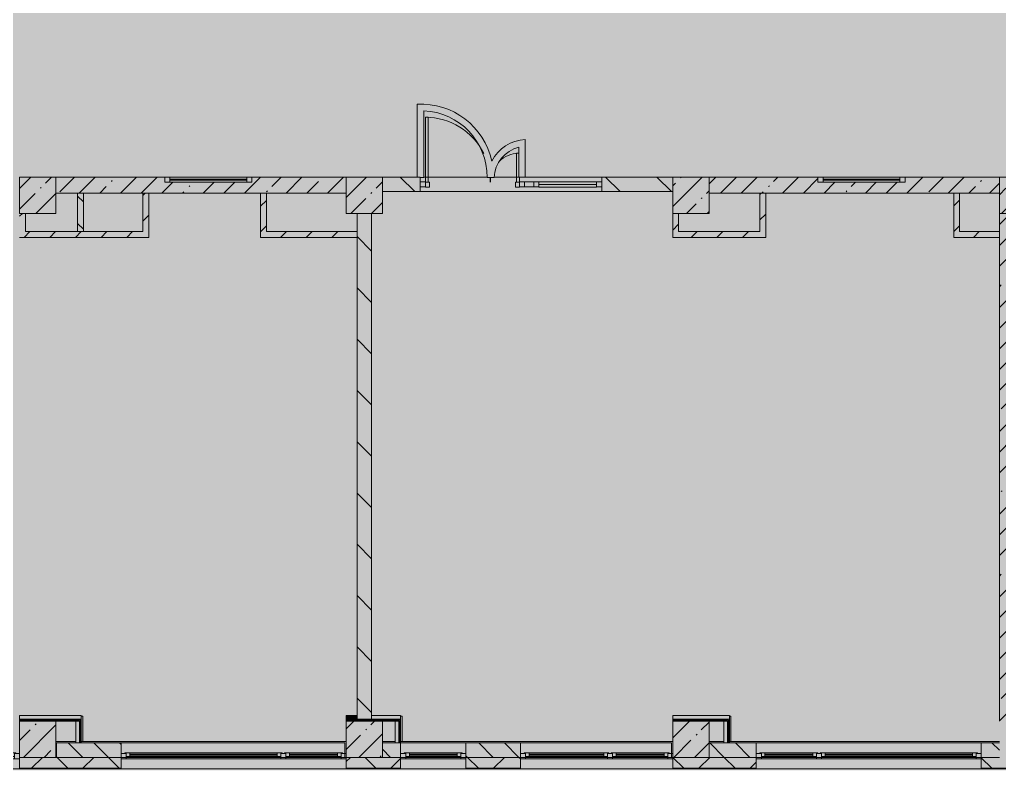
# Model space of a CAD drawing. Header units: millimetres. Extents: x 315 to 209858, y -8553 to 29000.
# Drawn here: x 126895 to 140395, y -280 to 10073 of the extents above; entities that cross this region are included whole.
import ezdxf

# ---------------------------------------------------------------- set-up
doc = ezdxf.new("R2010")
doc.units = ezdxf.units.MM
doc.layers.add('A-DETL-GENF-4', color=7, linetype='Continuous', lineweight=9, true_color=0xc0c0c0, transparency=0.4)
for name, color, linetype, lineweight, true_color in [('A-DETL-GENF-7', 7, 'Continuous', 5, 0xb7b7b7), ('A-DOOR-3', 7, 'Continuous', 5, 0xe2e2e2), ('A-DOOR-4', 7, 'Continuous', 5, 0xb7b7b7), ('A-FLOR-3', 7, 'Continuous', 5, 0xb7b7b7), ('A-GLAZ-3', 7, 'Continuous', 5, 0x737373), ('A-GLAZ-CURT-3', 7, 'Continuous', 5, 0x737373), ('A-GLAZ-CWMG-4', 7, 'Continuous', 5, 0x737373), ('A-WALL-3', 7, 'Continuous', 9, 0x737373), ('A-WALL-4', 7, 'Continuous', 5, 0x737373), ('I-WALL-3', 7, 'Continuous', 5, 0xe7e7e7), ('I-WALL-4', 7, 'Continuous', 9, 0xe7e7e7), ('I-WALL-6', 7, 'Continuous', 5, 0x737373), ('I-WALL-7', 7, 'Continuous', 5, 0x787878), ('S-COLS-3', 7, 'Continuous', 5, 0x737373)]:
    doc.layers.add(name, color=color, linetype=linetype, lineweight=lineweight, true_color=true_color)
for name, color, linetype, lineweight in [('A-WALL-2', 7, 'Continuous', 5), ('I-WALL-5', 7, 'Continuous', 5), ('S-COLS-2', 7, 'Continuous', 5)]:
    doc.layers.add(name, color=color, linetype=linetype, lineweight=lineweight)
pattern_1 = [(45, (74985, 0), (-176.7767, 176.7767), [])]
pattern_2 = [(45, (74985, 0), (-285.1231, 285.1231), []), (45, (75270.13, 0), (-285.1231, 285.1231), [504.031, -100.806, 16.764, -84.042])]
pattern_3 = [(135, (74985, 0), (-353.5534, -353.5534), [])]
pattern_4 = [(135, (74985, 0), (-176.7767, -176.7767), [])]
pattern_5 = [(45, (74985, 0), (-530.33, 530.33), []), (135, (74985, 0), (-530.33, -530.33), [])]

# ---------------------------------------------------------------- blocks, each defined once
blk = doc.blocks.new('BSC_Колонна _Прямоугольная - 500х500-V88-2_3_2_птичка')
at = {"layer": 'S-COLS-2'}
h = blk.add_hatch(dxfattribs=at)
h.set_pattern_fill('FP_90', color=256, style=0, pattern_type=2)
h.set_pattern_definition([(45, (-52160, -7650), (-285.123, 285.123), []), (45, (-51874.88, -7650), (-285.123, 285.123), [504.031, -100.806, 16.764, -84.042])])
h.paths.add_polyline_path([(-250, -250), (250, -250), (250, 250), (-250, 250)])
at = {"layer": 'S-COLS-3'}
for p, q in [((250, 250), (-250, 250)), ((-250, 250), (-250, -250)), ((250, -250), (250, 250)), ((-250, -250), (250, -250))]:
    blk.add_line(p, q, dxfattribs=at)
blk = doc.blocks.new('BSC_Колонна _Прямоугольная - 500х500-V89-2_3_2_птичка')
at = {"layer": 'S-COLS-2'}
h = blk.add_hatch(dxfattribs=at)
h.set_pattern_fill('FP_91', color=256, style=0, pattern_type=2)
h.set_pattern_definition([(45, (-61160, -7650), (-285.1231, 285.1231), []), (45, (-60874.88, -7650), (-285.123, 285.123), [504.031, -100.806, 16.764, -84.042])])
h.paths.add_polyline_path([(-250, -250), (250, -250), (250, 250), (-250, 250)])
at = {"layer": 'S-COLS-3'}
for p, q in [((250, 250), (-250, 250)), ((-250, 250), (-250, -250)), ((250, -250), (250, 250)), ((-250, -250), (250, -250))]:
    blk.add_line(p, q, dxfattribs=at)
blk = doc.blocks.new('BSC_Колонна _Прямоугольная - 500х500-V95-2_3_2_птичка')
at = {"layer": 'S-COLS-2'}
h = blk.add_hatch(dxfattribs=at)
h.set_pattern_fill('FP_97', color=256, style=0, pattern_type=2)
h.set_pattern_definition([(45, (-52160, -150), (-285.123, 285.123), []), (45, (-51874.88, -150), (-285.123, 285.123), [504.031, -100.806, 16.764, -84.042])])
h.paths.add_polyline_path([(-250, -250), (250, -250), (250, 250), (-250, 250), (-250, 168)])
at = {"layer": 'S-COLS-3'}
for p, q in [((250, 250), (-250, 250)), ((-250, 250), (-250, -250)), ((250, -250), (250, 250)), ((-250, -250), (250, -250))]:
    blk.add_line(p, q, dxfattribs=at)
blk = doc.blocks.new('BSC_Колонна _Прямоугольная - 500х500-V96-2_3_2_птичка')
at = {"layer": 'S-COLS-2'}
h = blk.add_hatch(dxfattribs=at)
h.set_pattern_fill('FP_98', color=256, style=0, pattern_type=2)
h.set_pattern_definition([(45, (-61160, -150), (-285.123, 285.123), []), (45, (-60874.88, -150), (-285.123, 285.123), [504.031, -100.806, 16.764, -84.042])])
h.paths.add_polyline_path([(-250, -250), (250, -250), (250, 250), (-250, 250)])
at = {"layer": 'S-COLS-3'}
for p, q in [((250, 250), (-250, 250)), ((-250, 250), (-250, -250)), ((250, -250), (250, 250)), ((-250, -250), (250, -250))]:
    blk.add_line(p, q, dxfattribs=at)
blk = doc.blocks.new('BSC_Колонна _Прямоугольная - 500х500-V100-2_3_2_птичка')
at = {"layer": 'S-COLS-2'}
h = blk.add_hatch(dxfattribs=at)
h.set_pattern_fill('FP_102', color=256, style=0, pattern_type=2)
h.set_pattern_definition([(45, (-65660, -7650), (-285.1231, 285.1231), []), (45, (-65374.88, -7650), (-285.1231, 285.1231), [504.031, -100.806, 16.764, -84.042])])
h.paths.add_polyline_path([(-250, -250), (250, -250), (250, 250), (-250, 250)])
at = {"layer": 'S-COLS-3'}
for p, q in [((250, 250), (-250, 250)), ((-250, 250), (-250, -250)), ((250, -250), (250, 250)), ((-250, -250), (250, -250))]:
    blk.add_line(p, q, dxfattribs=at)
blk = doc.blocks.new('BSC_Колонна _Прямоугольная - 500х500-V118-2_3_2_птичка')
at = {"layer": 'S-COLS-2'}
h = blk.add_hatch(dxfattribs=at)
h.set_pattern_fill('FP_127', color=256, style=0, pattern_type=2)
h.set_pattern_definition([(45, (-56660, -150), (-285.123, 285.123), []), (45, (-56374.88, -150), (-285.123, 285.123), [504.031, -100.806, 16.764, -84.042])])
h.paths.add_polyline_path([(-250, -250), (250, -250), (250, 250), (-250, 250), (-250, 168)])
at = {"layer": 'S-COLS-3'}
for p, q in [((250, 250), (-250, 250)), ((-250, 250), (-250, -250)), ((250, -250), (250, 250)), ((-250, -250), (250, -250))]:
    blk.add_line(p, q, dxfattribs=at)
blk = doc.blocks.new('BSC_Колонна _Прямоугольная - 500х500-V119-2_3_2_птичка')
at = {"layer": 'S-COLS-2'}
h = blk.add_hatch(dxfattribs=at)
h.set_pattern_fill('FP_128', color=256, style=0, pattern_type=2)
h.set_pattern_definition([(45, (-56660, -7650), (-285.123, 285.123), []), (45, (-56374.88, -7650), (-285.123, 285.123), [504.031, -100.806, 16.764, -84.042])])
h.paths.add_polyline_path([(-250, -250), (250, -250), (250, 250), (-250, 250)])
at = {"layer": 'S-COLS-3'}
for p, q in [((250, 250), (-250, 250)), ((-250, 250), (-250, -250)), ((250, -250), (250, 250)), ((-250, -250), (250, -250))]:
    blk.add_line(p, q, dxfattribs=at)
blk = doc.blocks.new('120_Окно_СКБ_2Ст - 120_Окно_СКБ_2Ст 3100х2500 _мал_створка слева_-22446080-2_3_2_птичка')
at = {"layer": 'A-GLAZ-3'}
for p, q in [((-1550, -127), (-1550, -57)), ((-1550, -57), (-1480, -57)), ((1550, -57), (-1550, -57)), ((-1480, -127), (-1550, -127)), ((-1550, -127), (-1500, -127)), ((-1480, -127), (-1500, -127)), ((-1500, -127), (-1500, -137)), ((-1480, -57), (-1480, -127)), ((650, -87), (-1480, -87)), ((-1480, -87), (-1480, -127)), ((-1430, -137), (-1430, -87)), ((-1430, -107), (600, -107)), ((600, -117), (-1430, -117)), ((600, -137), (600, -87)), ((650, -127), (650, -57)), ((650, -57), (720, -57)), ((650, -127), (650, -87)), ((720, -127), (650, -127)), ((670, -127), (650, -127)), ((670, -127), (700, -127)), ((670, -137), (670, -127)), ((720, -127), (700, -127)), ((700, -127), (700, -137)), ((720, -57), (720, -127)), ((1480, -87), (720, -87)), ((720, -87), (720, -127)), ((770, -137), (770, -87)), ((770, -107), (1430, -107)), ((1430, -117), (770, -117)), ((1430, -137), (1430, -87)), ((1480, -127), (1480, -57)), ((1480, -57), (1550, -57)), ((1480, -127), (1480, -87)), ((1550, -127), (1480, -127)), ((1500, -127), (1480, -127)), ((1500, -127), (1550, -127)), ((1500, -137), (1500, -127)), ((1550, -57), (1550, -127)), ((-1500, -137), (670, -137)), ((670, -137), (-1500, -137)), ((700, -137), (1500, -137)), ((1500, -137), (700, -137))]:
    blk.add_line(p, q, dxfattribs=at)
blk = doc.blocks.new('120_Окно_СКБ_1Ст - 120_Окно_СКБ_1Ст 900х2500_h_-20664874-2_3_2_птичка')
at = {"layer": 'A-GLAZ-3'}
for p, q in [((-450, -127), (-450, -57)), ((-450, -57), (-380, -57)), ((450, -57), (-450, -57)), ((-380, -127), (-450, -127)), ((-450, -127), (-400, -127)), ((-380, -127), (-400, -127)), ((-400, -127), (-400, -137)), ((-380, -57), (-380, -127)), ((380, -87), (-380, -87)), ((-380, -87), (-380, -127)), ((-330, -137), (-330, -87)), ((-330, -107), (330, -107)), ((330, -117), (-330, -117)), ((330, -137), (330, -87)), ((380, -127), (380, -57)), ((380, -57), (450, -57)), ((380, -127), (380, -87)), ((450, -127), (380, -127)), ((400, -127), (380, -127)), ((400, -127), (450, -127)), ((400, -137), (400, -127)), ((450, -57), (450, -127)), ((-400, -137), (400, -137)), ((400, -137), (-400, -137))]:
    blk.add_line(p, q, dxfattribs=at)
blk = doc.blocks.new('120_Окно_СКБ_2Ст - 120_Окно_СКБ_2Ст 2100х2500 _мал створка СЛЕВА_-22446485-2_3_2_птичка')
at = {"layer": 'A-GLAZ-3'}
for p, q in [((-1050, -127), (-1050, -57)), ((-1050, -57), (-980, -57)), ((1050, -57), (-1050, -57)), ((-980, -127), (-1050, -127)), ((-1050, -127), (-1000, -127)), ((-980, -127), (-1000, -127)), ((-1000, -127), (-1000, -137)), ((-980, -57), (-980, -127)), ((-220, -87), (-980, -87)), ((-980, -87), (-980, -127)), ((-930, -137), (-930, -87)), ((-930, -107), (-270, -107)), ((-270, -117), (-930, -117)), ((-270, -137), (-270, -87)), ((-220, -127), (-220, -57)), ((-220, -57), (-150, -57)), ((-220, -127), (-220, -87)), ((-150, -127), (-220, -127)), ((-200, -127), (-220, -127)), ((-200, -127), (-170, -127)), ((-200, -137), (-200, -127)), ((-150, -127), (-170, -127)), ((-170, -127), (-170, -137)), ((-150, -57), (-150, -127)), ((980, -87), (-150, -87)), ((-150, -87), (-150, -127)), ((-100, -137), (-100, -87)), ((-100, -107), (930, -107)), ((930, -117), (-100, -117)), ((930, -137), (930, -87)), ((980, -127), (980, -57)), ((980, -57), (1050, -57)), ((980, -127), (980, -87)), ((1050, -127), (980, -127)), ((1000, -127), (980, -127)), ((1000, -127), (1050, -127)), ((1000, -137), (1000, -127)), ((1050, -57), (1050, -127)), ((-1000, -137), (-200, -137)), ((-200, -137), (-1000, -137)), ((-170, -137), (1000, -137)), ((1000, -137), (-170, -137))]:
    blk.add_line(p, q, dxfattribs=at)
blk = doc.blocks.new('120_Окно_СКБ_2Ст - 120_Окно_СКБ_2Ст 3100х2500 _мал_ створка слева-2_-V127-2_3_2_птичка')
at = {"layer": 'A-GLAZ-3'}
for p, q in [((-1550, -127), (-1550, -57)), ((-1550, -57), (-1480, -57)), ((1550, -57), (-1550, -57)), ((-1480, -127), (-1550, -127)), ((-1550, -127), (-1500, -127)), ((-1480, -127), (-1500, -127)), ((-1500, -127), (-1500, -137)), ((-1480, -57), (-1480, -127)), ((-720, -87), (-1480, -87)), ((-1480, -87), (-1480, -127)), ((-1430, -137), (-1430, -87)), ((-1430, -107), (-770, -107)), ((-770, -117), (-1430, -117)), ((-770, -137), (-770, -87)), ((-720, -127), (-720, -57)), ((-720, -57), (-650, -57)), ((-720, -127), (-720, -87)), ((-650, -127), (-720, -127)), ((-700, -127), (-720, -127)), ((-700, -127), (-670, -127)), ((-700, -137), (-700, -127)), ((-650, -127), (-670, -127)), ((-670, -127), (-670, -137)), ((-650, -57), (-650, -127)), ((1480, -87), (-650, -87)), ((-650, -87), (-650, -127)), ((-600, -137), (-600, -87)), ((-600, -107), (1430, -107)), ((1430, -117), (-600, -117)), ((1430, -137), (1430, -87)), ((1480, -127), (1480, -57)), ((1480, -57), (1550, -57)), ((1480, -127), (1480, -87)), ((1550, -127), (1480, -127)), ((1500, -127), (1480, -127)), ((1500, -127), (1550, -127)), ((1500, -137), (1500, -127)), ((1550, -57), (1550, -127)), ((-1500, -137), (-700, -137)), ((-700, -137), (-1500, -137)), ((-670, -137), (1500, -137)), ((1500, -137), (-670, -137))]:
    blk.add_line(p, q, dxfattribs=at)
blk = doc.blocks.new('120_Окно_СКБ_2Ст - 120_Окно_СКБ_2Ст 3100х2500 _мал_ створка слева-2_-V128-2_3_2_птичка')
at = {"layer": 'A-GLAZ-3'}
for p, q in [((-1550, -127), (-1550, -57)), ((-1550, -57), (-1480, -57)), ((1550, -57), (-1550, -57)), ((-1480, -127), (-1550, -127)), ((-1550, -127), (-1500, -127)), ((-1480, -127), (-1500, -127)), ((-1500, -127), (-1500, -137)), ((-1480, -57), (-1480, -127)), ((-720, -87), (-1480, -87)), ((-1480, -87), (-1480, -127)), ((-1430, -137), (-1430, -87)), ((-1430, -107), (-770, -107)), ((-770, -117), (-1430, -117)), ((-770, -137), (-770, -87)), ((-720, -127), (-720, -57)), ((-720, -57), (-650, -57)), ((-720, -127), (-720, -87)), ((-650, -127), (-720, -127)), ((-700, -127), (-720, -127)), ((-700, -127), (-670, -127)), ((-700, -137), (-700, -127)), ((-650, -127), (-670, -127)), ((-670, -127), (-670, -137)), ((-650, -57), (-650, -127)), ((1480, -87), (-650, -87)), ((-650, -87), (-650, -127)), ((-600, -137), (-600, -87)), ((-600, -107), (1430, -107)), ((1430, -117), (-600, -117)), ((1430, -137), (1430, -87)), ((1480, -127), (1480, -57)), ((1480, -57), (1550, -57)), ((1480, -127), (1480, -87)), ((1550, -127), (1480, -127)), ((1500, -127), (1480, -127)), ((1500, -127), (1550, -127)), ((1500, -137), (1500, -127)), ((1550, -57), (1550, -127)), ((-1500, -137), (-700, -137)), ((-700, -137), (-1500, -137)), ((-670, -137), (1500, -137)), ((1500, -137), (-670, -137))]:
    blk.add_line(p, q, dxfattribs=at)
blk = doc.blocks.new('120_Окно_СКБ_1Ст - 120_Окно_СКБ_1Ст 400х1200 EI30-24228621-2_3_2_птичка')
at = {"layer": 'A-GLAZ-3'}
for p, q in [((-600, 40), (-600, 110)), ((-600, 110), (-530, 110)), ((600, 110), (-600, 110)), ((-530, 40), (-600, 40)), ((-600, 40), (600, 40)), ((-530, 110), (-530, 40)), ((530, 80), (-530, 80)), ((530, 70), (-530, 70)), ((530, 40), (530, 110)), ((530, 110), (600, 110)), ((600, 40), (530, 40)), ((600, 110), (600, 40))]:
    blk.add_line(p, q, dxfattribs=at)
blk = doc.blocks.new('Прямоугольный импост - 50 x 70 мм-V240-2_3_2_птичка')
at = {"layer": 'A-GLAZ-CWMG-4'}
for p, q in [((-70, 35), (0, 35)), ((-70, -35), (-70, 35)), ((0, 35), (0, -35)), ((0, -35), (-70, -35))]:
    blk.add_line(p, q, dxfattribs=at)
blk = doc.blocks.new('Дверь_Витражная_остекление_ - ДВН_ДАО_Главный вход_1200 в свету-V250-2_3_2_птичка')
at = {"layer": 'A-DOOR-3'}
for points in [[(-647, 30), (-607, 35), (-607, 925), (-647, 925), (-647, 35)], [(647, 30), (647, 100), (639, 100), (639, 430), (607, 430), (607, 30), (639, 30)]]:
    blk.add_hatch(color=256, dxfattribs=at).paths.add_polyline_path(points)
at = {"layer": 'A-DETL-GENF-7'}
for p, q in [((-607, 925), (-647, 925)), ((-647, 925), (-647, 35)), ((-607, 30), (-607, 925)), ((639, 430), (607, 430)), ((607, 430), (607, 30)), ((-647, 30), (-607, 30)), ((-592, 30), (-647, 30)), ((-592, -40), (-592, 30)), ((592, -40), (592, 30)), ((592, 30), (647, 30)), ((607, 30), (647, 30)), ((647, 35), (647, 100)), ((-647, -40), (-592, -40)), ((647, -40), (592, -40))]:
    blk.add_line(p, q, dxfattribs=at)
at = {"layer": 'A-DOOR-4'}
for p, q in [((-647, 925), (-647, 35)), ((647, 100), (647, 35))]:
    blk.add_line(p, q, dxfattribs=at)
for centre, radius, start, end in [((-647, 30), 895, 26.2405, 90), ((647, 30), 400, 91.3229, 133.9937), ((-647, 30), 895, 360, 4.3606), ((647, 30), 400, 170.1518, 180)]:
    blk.add_arc(centre, radius, start, end, dxfattribs=at)
blk = doc.blocks.new('Системная панель - Стемалит - 40мм-V242-2_3_2_птичка')
at = {"layer": 'A-GLAZ-CURT-3'}
for p, q in [((65, 35), (-65, 35)), ((-65, 35), (-65, -35)), ((65, -35), (65, 35)), ((-65, -35), (65, -35))]:
    blk.add_line(p, q, dxfattribs=at)
blk = doc.blocks.new('Прямоугольный импост - 50 x 70 мм-V243-2_3_2_птичка')
at = {"layer": 'A-GLAZ-CWMG-4'}
for p, q in [((-35, 35), (35, 35)), ((-35, -35), (-35, 35)), ((35, 35), (35, -35)), ((35, -35), (-35, -35))]:
    blk.add_line(p, q, dxfattribs=at)
blk = doc.blocks.new('Прямоугольный импост - 50 x 70 мм-V244-2_3_2_птичка')
at = {"layer": 'A-GLAZ-CWMG-4'}
for p, q in [((0, 35), (-70, 35)), ((-70, 35), (-70, -35)), ((0, -35), (0, 35)), ((-70, -35), (0, -35))]:
    blk.add_line(p, q, dxfattribs=at)
blk = doc.blocks.new('Системная панель - Стекло - 40мм-V251-2_3_2_птичка')
at = {"layer": 'A-GLAZ-CURT-3'}
for p, q in [((397.5, 0), (-397.5, 0)), ((-397.5, 0), (-397.5, -40)), ((397.5, -40), (397.5, 0)), ((-397.5, -40), (397.5, -40))]:
    blk.add_line(p, q, dxfattribs=at)
blk = doc.blocks.new('Прямоугольный импост - 50 x 70 мм-V246-2_3_2_птичка')
at = {"layer": 'A-GLAZ-CWMG-4'}
for p, q in [((-35, 35), (35, 35)), ((-35, -35), (-35, 35)), ((35, 35), (35, -35)), ((35, -35), (-35, -35))]:
    blk.add_line(p, q, dxfattribs=at)
blk = doc.blocks.new('Прямоугольный импост - 50 x 70 мм-V247-2_3_2_птичка')
at = {"layer": 'A-GLAZ-CWMG-4'}
blk.add_line((41991, 7835), (41196, 7835), dxfattribs=at)

msp = doc.modelspace()

# ---------------------------------------------------------------- hatches: boundary and pattern name
at = {"layer": 'A-DETL-GENF-4'}
msp.add_hatch(color=256, dxfattribs=at).paths.add_polyline_path([(150845, -280), (150845, 3300), (159845, 3300), (159845, 27350), (116895, 27350), (116895, 23778), (113745, 23778), (113745, -280), (149949.6, -280)])
at = {"layer": 'A-WALL-2'}
h = msp.add_hatch(dxfattribs=at)
h.set_pattern_fill('FP_115', color=256, style=0, pattern_type=2)
h.set_pattern_definition(pattern_4)
h.paths.add_polyline_path([(127405, -100), (128295, -100), (128295, 100), (127405, 100)])
h = msp.add_hatch(dxfattribs=at)
h.set_pattern_fill('FP_115', color=256, style=0, pattern_type=2)
h.set_pattern_definition(pattern_4)
h.paths.add_polyline_path([(131895, -100), (132145, -100), (132145, 100), (131895, 100)])
h.paths.add_polyline_path([(133294.7, -100), (133795, -100), (133795, 100), (133045, 100), (133045, -100)])
h = msp.add_hatch(dxfattribs=at)
h.set_pattern_fill('FP_115', color=256, style=0, pattern_type=2)
h.set_pattern_definition(pattern_4)
h.paths.add_polyline_path([(140395, -100), (140395, 100), (140145, 100), (140145, -100)])
h.paths.add_polyline_path([(136417.5, -100), (137045, -100), (137045, 100), (136395, 100), (136395, -100)])
h = msp.add_hatch(dxfattribs=at)
h.set_pattern_fill('FP_105', color=256, style=0, pattern_type=2)
h.set_pattern_definition([(45, (74985, 0), (-353.5534, 353.5534), []), (135, (74985, 0), (-353.5534, -353.5534), [])])
h.paths.add_polyline_path([(145645, -250), (145645, -100), (142045, -100), (142045, -250), (143704, -250)])
h.paths.add_polyline_path([(150685, -250), (150685, -100), (146545, -100), (146545, -250), (150470.1, -250)])
h.paths.add_polyline_path([(132145, -250), (132145, -100), (131395, -100), (131395, -250), (131895, -250)])
h.paths.add_polyline_path([(133795, -250), (133795, -100), (133045, -100), (133045, -250), (133294.7, -250)])
h.paths.add_polyline_path([(135895, -250), (137045, -250), (137045, -100), (135895, -100)])
h.paths.add_polyline_path([(140145, -250), (141145, -250), (141145, -100), (140145, -100)])
h.paths.add_polyline_path([(123795, -250), (123795, -100), (122395, -100), (122395, -250), (122885.3, -250)])
h.paths.add_polyline_path([(126895, -250), (128295, -250), (128295, -100), (126895, -100)])
h.paths.add_polyline_path([(117680.6, -250), (119021.3, -250), (119021.3, -100), (117645, -100), (117645, -250)])
h.paths.add_polyline_path([(119921.3, -250), (120295, -250), (120295, -100), (119921.3, -100)])
h.paths.add_polyline_path([(113748.9, -250), (114545, -250), (114545, -100), (113745, -100), (113745, -250)])
at = {"layer": 'I-WALL-3'}
for points in [[(131545, 425), (131545, 475), (131395, 475), (131395, 425)], [(127720, 100), (127720, 400), (127670, 400), (127670, 100)]]:
    msp.add_hatch(color=256, dxfattribs=at).paths.add_polyline_path(points)
at = {"layer": 'I-WALL-4'}
for points in [[(127745, 425), (127745, 475), (126895, 475), (126895, 425), (127049, 425)], [(132132.5, 425), (132145, 425), (132145, 475), (131745, 475), (131745, 425), (132070, 425)], [(136675, 425), (136675, 475), (135895, 475), (135895, 425), (136417.5, 425)], [(132120, 100), (132120, 400), (132070, 400), (132070, 100)], [(136650, 100), (136650, 400), (136600, 400), (136600, 100)]]:
    msp.add_hatch(color=256, dxfattribs=at).paths.add_polyline_path(points)
at = {"layer": 'I-WALL-5'}
h = msp.add_hatch(dxfattribs=at)
h.set_pattern_fill('FP_113', color=256, style=0, pattern_type=2)
h.set_pattern_definition(pattern_2)
h.paths.add_polyline_path([(129130.9, 7680), (131395, 7680), (131395, 7900), (130095, 7900), (130095, 7830), (128895, 7830), (128895, 7900), (127395, 7900), (127395, 7680), (128675, 7680)])
h = msp.add_hatch(dxfattribs=at)
h.set_pattern_fill('FP_116', color=256, style=0, pattern_type=2)
h.set_pattern_definition(pattern_3)
h.paths.add_polyline_path([(135895, 7700), (135895, 7900), (134916, 7900), (134916, 7700), (135376.5, 7700)])
h.paths.add_polyline_path([(131895, 7700), (132416, 7700), (132416, 7900), (131895, 7900)])
h = msp.add_hatch(dxfattribs=at)
h.set_pattern_fill('FP_113', color=256, style=0, pattern_type=2)
h.set_pattern_definition(pattern_2)
h.paths.add_polyline_path([(140395, 7680), (140395, 7900), (139095, 7900), (139095, 7830), (137895, 7830), (137895, 7900), (136395, 7900), (136395, 7680), (139845, 7680)])
h = msp.add_hatch(dxfattribs=at)
h.set_pattern_fill('FP_117', color=256, style=0, pattern_type=2)
h.set_pattern_definition(pattern_1)
h.paths.add_polyline_path([(128675, 7070), (128675, 7680), (128595, 7680), (128595, 7070)])
h = msp.add_hatch(dxfattribs=at)
h.set_pattern_fill('FP_117', color=256, style=0, pattern_type=2)
h.set_pattern_definition(pattern_1)
h.paths.add_polyline_path([(130295, 7070), (130295, 7680), (130215, 7680), (130215, 7070)])
h = msp.add_hatch(dxfattribs=at)
h.set_pattern_fill('FP_117', color=256, style=0, pattern_type=2)
h.set_pattern_definition(pattern_1)
h.paths.add_polyline_path([(137175, 7150), (137175, 7680), (137095, 7680), (137095, 7150)])
h = msp.add_hatch(dxfattribs=at)
h.set_pattern_fill('FP_117', color=256, style=0, pattern_type=2)
h.set_pattern_definition(pattern_1)
h.paths.add_polyline_path([(139845, 7070), (139845, 7680), (139765, 7680), (139765, 7070)])
h = msp.add_hatch(dxfattribs=at)
h.set_pattern_fill('FP_117', color=256, style=0, pattern_type=2)
h.set_pattern_definition(pattern_1)
h.paths.add_polyline_path([(126975, 7150), (126975, 7400), (126895, 7400), (126895, 7150)])
h = msp.add_hatch(dxfattribs=at)
h.set_pattern_fill('FP_116', color=256, style=0, pattern_type=2)
h.set_pattern_definition(pattern_3)
h.paths.add_polyline_path([(131545, 425), (131745, 425), (131745, 7400), (131545, 7400), (131545, 475)])
h = msp.add_hatch(dxfattribs=at)
h.set_pattern_fill('FP_117', color=256, style=0, pattern_type=2)
h.set_pattern_definition(pattern_1)
h.paths.add_polyline_path([(135975, 7150), (135975, 7400), (135895, 7400), (135895, 7150)])
h = msp.add_hatch(dxfattribs=at)
h.set_pattern_fill('FP_113', color=256, style=0, pattern_type=2)
h.set_pattern_definition(pattern_2)
h.paths.add_polyline_path([(140615, 400), (140615, 7400), (140395, 7400), (140395, 400), (140605.5, 400)])
h = msp.add_hatch(dxfattribs=at)
h.set_pattern_fill('FP_117', color=256, style=0, pattern_type=2)
h.set_pattern_definition(pattern_1)
h.paths.add_polyline_path([(127049, 7070), (128595, 7070), (128595, 7150), (126895, 7150), (126895, 7070)])
h = msp.add_hatch(dxfattribs=at)
h.set_pattern_fill('FP_117', color=256, style=0, pattern_type=2)
h.set_pattern_definition(pattern_1)
h.paths.add_polyline_path([(131243.5, 7070), (131243.5, 7150), (130295, 7150), (130295, 7070), (131212.8, 7070)])
h = msp.add_hatch(dxfattribs=at)
h.set_pattern_fill('FP_117', color=256, style=0, pattern_type=2)
h.set_pattern_definition(pattern_1)
h.paths.add_polyline_path([(131545, 7070), (131545, 7150), (131243.5, 7150), (131243.5, 7070)])
h = msp.add_hatch(dxfattribs=at)
h.set_pattern_fill('FP_117', color=256, style=0, pattern_type=2)
h.set_pattern_definition(pattern_1)
h.paths.add_polyline_path([(135895, 7070), (137175, 7070), (137175, 7150), (135895, 7150)])
h = msp.add_hatch(dxfattribs=at)
h.set_pattern_fill('FP_117', color=256, style=0, pattern_type=2)
h.set_pattern_definition(pattern_1)
h.paths.add_polyline_path([(140395, 7070), (140395, 7150), (139845, 7150), (139845, 7070)])
h = msp.add_hatch(dxfattribs=at)
h.set_pattern_fill('FP_205', color=256, style=0, pattern_type=2)
h.set_pattern_definition(pattern_5)
h.paths.add_polyline_path([(127732.5, 412.5), (127745, 412.5), (127745, 425), (126895, 425), (126895, 412.5), (127049, 412.5)])
h = msp.add_hatch(dxfattribs=at)
h.set_pattern_fill('FP_205', color=256, style=0, pattern_type=2)
h.set_pattern_definition(pattern_5)
h.paths.add_polyline_path([(127732.5, 400), (127732.5, 412.5), (126895, 412.5), (126895, 400), (127720, 400)])
h = msp.add_hatch(dxfattribs=at)
h.set_pattern_fill('FP_205', color=256, style=0, pattern_type=2)
h.set_pattern_definition(pattern_5)
h.paths.add_polyline_path([(127732.5, 100), (127745, 100), (127745, 412.5), (127732.5, 412.5), (127732.5, 400)])
h = msp.add_hatch(dxfattribs=at)
h.set_pattern_fill('FP_205', color=256, style=0, pattern_type=2)
h.set_pattern_definition(pattern_5)
h.paths.add_polyline_path([(131395, 412.5), (131745, 412.5), (131745, 425), (131395, 425)])
h = msp.add_hatch(dxfattribs=at)
h.set_pattern_fill('FP_205', color=256, style=0, pattern_type=2)
h.set_pattern_definition(pattern_5)
h.paths.add_polyline_path([(131395, 400), (131745, 400), (131745, 412.5), (131395, 412.5)])
h = msp.add_hatch(dxfattribs=at)
h.set_pattern_fill('FP_205', color=256, style=0, pattern_type=2)
h.set_pattern_definition(pattern_5)
h.paths.add_polyline_path([(132132.5, 412.5), (132132.5, 425), (131545, 425), (131545, 412.5), (132120, 412.5)])
h = msp.add_hatch(dxfattribs=at)
h.set_pattern_fill('FP_205', color=256, style=0, pattern_type=2)
h.set_pattern_definition(pattern_5)
h.paths.add_polyline_path([(131745, 400), (132120, 400), (132120, 412.5), (131545, 412.5), (131545, 400), (131733.3, 400)])
h = msp.add_hatch(dxfattribs=at)
h.set_pattern_fill('FP_205', color=256, style=0, pattern_type=2)
h.set_pattern_definition(pattern_5)
h.paths.add_polyline_path([(132120, 100), (132132.5, 100), (132132.5, 412.5), (132120, 412.5), (132120, 318)])
h = msp.add_hatch(dxfattribs=at)
h.set_pattern_fill('FP_205', color=256, style=0, pattern_type=2)
h.set_pattern_definition(pattern_5)
h.paths.add_polyline_path([(132132.5, 100), (132145, 100), (132145, 425), (132132.5, 425), (132132.5, 318)])
h = msp.add_hatch(dxfattribs=at)
h.set_pattern_fill('FP_205', color=256, style=0, pattern_type=2)
h.set_pattern_definition(pattern_5)
h.paths.add_polyline_path([(136662.5, 412.5), (136675, 412.5), (136675, 425), (135895, 425), (135895, 412.5), (136417.5, 412.5)])
h = msp.add_hatch(dxfattribs=at)
h.set_pattern_fill('FP_205', color=256, style=0, pattern_type=2)
h.set_pattern_definition(pattern_5)
h.paths.add_polyline_path([(136662.5, 400), (136662.5, 412.5), (135895, 412.5), (135895, 400), (136650, 400)])
h = msp.add_hatch(dxfattribs=at)
h.set_pattern_fill('FP_205', color=256, style=0, pattern_type=2)
h.set_pattern_definition(pattern_5)
h.paths.add_polyline_path([(136662.5, 100), (136675, 100), (136675, 412.5), (136662.5, 412.5), (136662.5, 318)])
h = msp.add_hatch(dxfattribs=at)
h.set_pattern_fill('FP_205', color=256, style=0, pattern_type=2)
h.set_pattern_definition(pattern_5)
h.paths.add_polyline_path([(127732.5, 100), (127732.5, 400), (127720, 400), (127720, 100)])
h = msp.add_hatch(dxfattribs=at)
h.set_pattern_fill('FP_205', color=256, style=0, pattern_type=2)
h.set_pattern_definition(pattern_5)
h.paths.add_polyline_path([(136662.5, 100), (136662.5, 400), (136650, 400), (136650, 100)])
at = {"layer": 'I-WALL-7'}
h = msp.add_hatch(dxfattribs=at)
h.set_pattern_fill('FP_122', color=256, style=0, pattern_type=2)
h.set_pattern_definition([(135, (74985, 0), (-377.171, -377.171), [533.4, -88.9, 17.78, -88.9]), (135, (74985, 376.94), (-377.171, -377.171), []), (50, (74985, 0), (637.6445, -55.7866), [66.675, -733.425]), (355, (74985, 0), (-123.3494, 668.699), [53.34, -586.74]), (100.451, (75038.15, -4.65), (514.299, 612.908), [56.665, -623.315]), (46.184, (74985, 177.8), (948.776, -147.15), [100.012, -1100.137]), (96.636, (75064.1, 165.5), (830.909, 865.997), [84.998, -934.973]), (351.184, (74985, 177.8), (830.918, 865.988), [80.01, -880.11]), (21, (75073.9, 133.35), (530.6506, -357.9283), [66.675, -733.425]), (326, (75073.9, 133.35), (216.308, 644.6585), [53.34, -586.74]), (71.451, (75118.13, 103.5), (746.9596, 286.724), [56.665, -623.315]), (37.5, (74985.01, 0), (10.8105, 295.9426), [16.764, -562.864, 16.764, -578.866, -588.962]), (37.5, (74985.01, 0), (10.8105, 295.9426), [-1175.258, 16.764, -572.198]), (7.5, (74985, 0), (233.8692, 350.6318), [16.764, -322.834, 16.764, -549.529, -224.472]), (7.5, (74985, 0), (233.8692, 350.6318), [-905.891, 16.764, -207.708]), (327.5, (74786.76, 0), (474.5678, -20.0513), [16.764, -205.486, 16.764, -676.656, -920.115]), (327.5, (74786.76, 0), (474.5678, -20.0513), [-915.67, 16.764, -903.351]), (317.5, (74697.86, 0), (518.4522, 88.9934), [16.764, -272.161, 16.764, -443.738, -653.415]), (317.5, (74697.86, 0), (518.4522, 88.9934), [-749.427, 16.764, -636.651])])
h.paths.add_polyline_path([(127775, 7150), (127775, 7680), (127695, 7680), (127695, 7150)])

# ---------------------------------------------------------------- linework, layer by layer
at = {"layer": 'A-FLOR-3'}
for p, q in [((132373.1, 8904.6), (132373.1, 7900)), ((132463.1, 7897), (132463.1, 8815.2)), ((133862, 7900), (133862, 8418.4)), ((133772, 8314.2), (133772, 7900)), ((132416, 7897), (132463.1, 7897)), ((132463.1, 7900), (133335.4, 7900)), ((133335.6, 7897), (133433.5, 7897)), ((133433.9, 7900), (134916, 7900)), ((134916, 7900), (133862, 7900)), ((127745, 470), (127765, 470)), ((127765, 470), (127765, 120)), ((132145, 470), (132165, 470)), ((132165, 470), (132165, 120)), ((136675, 470), (136695, 470)), ((136695, 470), (136695, 120))]:
    msp.add_line(p, q, dxfattribs=at)
for centre, radius, start, end in [((132425.6, 7906), 1000, 12.44956, 93.01125), ((132425.6, 7906), 910, 359.43333, 87.64026), ((133887, 7875), 544, 92.63401, 153.04618), ((133887, 7875), 454, 104.67311, 177.22246)]:
    msp.add_arc(centre, radius, start, end, dxfattribs=at)
at = {"layer": 'A-WALL-3'}
for p, q in [((128675, 7680), (128595, 7680)), ((130295, 7680), (130215, 7680)), ((137175, 7680), (137095, 7680)), ((139845, 7680), (139765, 7680)), ((127695, 7150), (127775, 7150)), ((131545, 7070), (131545, 7150)), ((140395, 7070), (140395, 7150)), ((127745, 425), (126895, 425)), ((127732.5, 412.5), (126895, 412.5)), ((127732.5, 100), (127732.5, 412.5)), ((132145, 425), (131395, 425)), ((132132.5, 412.5), (131395, 412.5)), ((131545, 425), (131545, 475)), ((131745, 475), (131745, 425)), ((132132.5, 412.5), (132132.5, 100)), ((136675, 425), (135895, 425)), ((136662.5, 412.5), (135895, 412.5)), ((136662.5, 412.5), (136662.5, 100)), ((127720, 400), (127670, 400)), ((127720, 100), (127720, 400)), ((132070, 400), (132120, 400)), ((132120, 400), (132120, 100)), ((136650, 400), (136600, 400)), ((136650, 400), (136650, 100)), ((127405, -100), (128295, -100)), ((131895, -100), (132145, -100)), ((133045, -100), (133795, -100)), ((136395, -100), (137045, -100)), ((140145, -100), (140395, -100)), ((126895, -250), (128295, -250)), ((126895, -253), (128295, -253)), ((131395, -250), (132145, -250)), ((131395, -253), (132145, -253)), ((133045, -250), (133795, -250)), ((133045, -253), (133795, -253)), ((135895, -250), (137045, -250)), ((135895, -253), (137045, -253)), ((140145, -250), (141145, -250)), ((140145, -253), (141145, -253))]:
    msp.add_line(p, q, dxfattribs=at)
at = {"layer": 'A-WALL-4'}
for p, q in [((127405, 100), (127405, -100)), ((127405, 100), (131375, 100)), ((128295, -258), (128295, 100)), ((131375, -100), (131375, 100)), ((131895, 100), (135875, 100)), ((132145, -258), (132145, 100)), ((133045, 100), (133045, -258)), ((133795, -258), (133795, 100)), ((135875, -100), (135875, 100)), ((136395, 100), (140395, 100)), ((137045, -258), (137045, 100)), ((140145, 100), (140145, -258)), ((126895, -100), (126895, -258)), ((127395, -100), (127405, -100)), ((131395, -100), (131395, -258)), ((135895, -100), (135895, -258)), ((137045, -100), (140395, -100)), ((133045, -258), (113747.9, -258)), ((141145, -258), (133045, -258))]:
    msp.add_line(p, q, dxfattribs=at)
at = {"layer": 'I-WALL-6'}
for p, q in [((128895, 7900), (127395, 7900)), ((131395, 7900), (130095, 7900)), ((132416, 7900), (131895, 7900)), ((132416, 7700), (132416, 7900)), ((132463.1, 7900), (133335.4, 7900)), ((133433.9, 7900), (133772, 7900)), ((134916, 7900), (134916, 7700)), ((134916, 7900), (135895, 7900)), ((137895, 7900), (136395, 7900)), ((140395, 7900), (139095, 7900)), ((135895, 7700), (131895, 7700)), ((127395, 7680), (128595, 7680)), ((127695, 7680), (127695, 7150)), ((127775, 7150), (127775, 7680)), ((128595, 7680), (128595, 7150)), ((128675, 7070), (128675, 7680)), ((128675, 7680), (130215, 7680)), ((130215, 7680), (130215, 7070)), ((130295, 7150), (130295, 7680)), ((130295, 7680), (131395, 7680)), ((136395, 7680), (137095, 7680)), ((137095, 7680), (137095, 7150)), ((137175, 7070), (137175, 7680)), ((137175, 7680), (139765, 7680)), ((139765, 7680), (139765, 7070)), ((139845, 7150), (139845, 7680)), ((139845, 7680), (140395, 7680)), ((126975, 7150), (126975, 7400)), ((131545, 7400), (131545, 7150)), ((131745, 475), (131745, 7400)), ((135895, 7400), (135895, 7070)), ((135975, 7150), (135975, 7400)), ((140395, 7400), (140395, 7150)), ((126895, 7070), (128675, 7070)), ((127695, 7150), (126975, 7150)), ((128595, 7150), (127775, 7150)), ((130215, 7070), (131545, 7070)), ((131545, 7150), (130295, 7150)), ((131545, 7070), (131545, 475)), ((135895, 7070), (137175, 7070)), ((137095, 7150), (135975, 7150)), ((139765, 7070), (140395, 7070)), ((140395, 7150), (139845, 7150)), ((140395, 7070), (140395, 400)), ((127745, 475), (126895, 475)), ((126895, 475), (126895, 400)), ((127745, 100), (127745, 475)), ((131545, 475), (131395, 475)), ((131395, 475), (131395, 400)), ((132145, 475), (131745, 475)), ((132145, 100), (132145, 475)), ((136675, 475), (135895, 475)), ((135895, 475), (135895, 400)), ((136675, 100), (136675, 475)), ((127395, 400), (127670, 400)), ((127670, 400), (127670, 100)), ((131895, 400), (132070, 400)), ((132070, 400), (132070, 100)), ((136395, 400), (136600, 400)), ((136600, 400), (136600, 100)), ((127395, 120), (127670, 120)), ((127744.2, 120), (131395, 120)), ((131895, 120), (132070, 120)), ((132144.2, 120), (135895, 120)), ((136395, 120), (136600, 120)), ((136674.2, 120), (140395, 120)), ((131395, -100), (128295, -100)), ((133045, -100), (132145, -100)), ((135895, -100), (133795, -100))]:
    msp.add_line(p, q, dxfattribs=at)

# ---------------------------------------------------------------- block references
at = {"layer": 'A-DOOR-4'}
msp.add_blockref('Дверь_Витражная_остекление_ - ДВН_ДАО_Главный вход_1200 в свету-V250-2_3_2_птичка', (133133.5, 7800), dxfattribs=at)
at = {"layer": 'A-GLAZ-3'}
for p in [(129495, 7790), (138495, 7790)]:
    msp.add_blockref('120_Окно_СКБ_1Ст - 120_Окно_СКБ_1Ст 400х1200 EI30-24228621-2_3_2_птичка', p, dxfattribs=at)
at = {"layer": 'A-GLAZ-3', "rotation": 180}
for name, p in [('120_Окно_СКБ_2Ст - 120_Окно_СКБ_2Ст 3100х2500 _мал_ створка слева-2_-V127-2_3_2_птичка', (125345, -175)), ('120_Окно_СКБ_2Ст - 120_Окно_СКБ_2Ст 3100х2500 _мал_ створка слева-2_-V128-2_3_2_птичка', (129845, -175)), ('120_Окно_СКБ_1Ст - 120_Окно_СКБ_1Ст 900х2500_h_-20664874-2_3_2_птичка', (132595, -175)), ('120_Окно_СКБ_2Ст - 120_Окно_СКБ_2Ст 2100х2500 _мал створка СЛЕВА_-22446485-2_3_2_птичка', (134845, -175)), ('120_Окно_СКБ_2Ст - 120_Окно_СКБ_2Ст 3100х2500 _мал_створка слева_-22446080-2_3_2_птичка', (138595, -175))]:
    msp.add_blockref(name, p, dxfattribs=at)
at = {"layer": 'A-GLAZ-CURT-3'}
for name, p in [('Системная панель - Стемалит - 40мм-V242-2_3_2_птичка', (133916, 7800)), ('Системная панель - Стекло - 40мм-V251-2_3_2_птичка', (134448.5, 7800))]:
    msp.add_blockref(name, p, dxfattribs=at)
at = {"layer": 'A-GLAZ-CWMG-4', "rotation": 180}
msp.add_blockref('Прямоугольный импост - 50 x 70 мм-V244-2_3_2_птичка', (132416, 7800), dxfattribs=at)
at = {"layer": 'A-GLAZ-CWMG-4', "extrusion": (0, 0, -1), "rotation": 180}
for name, p in [('Прямоугольный импост - 50 x 70 мм-V243-2_3_2_птичка', (-133816, 7800)), ('Прямоугольный импост - 50 x 70 мм-V246-2_3_2_птичка', (-134016, 7800)), ('Прямоугольный импост - 50 x 70 мм-V240-2_3_2_птичка', (-134916, 7800))]:
    msp.add_blockref(name, p, dxfattribs=at)
at = {"layer": 'A-GLAZ-CWMG-4'}
msp.add_blockref('Прямоугольный импост - 50 x 70 мм-V247-2_3_2_птичка', (92855, 0), dxfattribs=at)
at = {"layer": 'S-COLS-3'}
for name, p in [('BSC_Колонна _Прямоугольная - 500х500-V88-2_3_2_птичка', (127145, 7650)), ('BSC_Колонна _Прямоугольная - 500х500-V119-2_3_2_птичка', (131645, 7650)), ('BSC_Колонна _Прямоугольная - 500х500-V89-2_3_2_птичка', (136145, 7650)), ('BSC_Колонна _Прямоугольная - 500х500-V100-2_3_2_птичка', (140645, 7650)), ('BSC_Колонна _Прямоугольная - 500х500-V95-2_3_2_птичка', (127145, 150)), ('BSC_Колонна _Прямоугольная - 500х500-V118-2_3_2_птичка', (131645, 150)), ('BSC_Колонна _Прямоугольная - 500х500-V96-2_3_2_птичка', (136145, 150))]:
    msp.add_blockref(name, p, dxfattribs=at)

doc.saveas('drawing.dxf')
